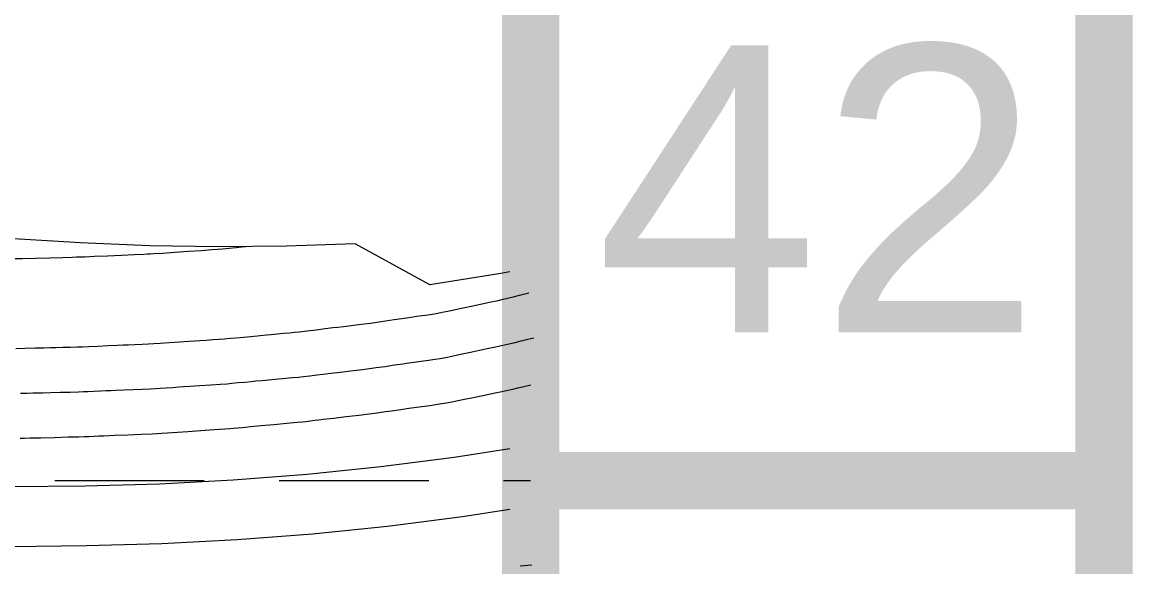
# Model space of a CAD drawing. Extents: x 2509062 to 2510599, y 7103311 to 7105769.
# Drawn here: x 2510525 to 2510599.3, y 7104112.5 to 7104148.8 of the extents above; entities that cross this region are included whole.
import ezdxf
from ezdxf.enums import TextEntityAlignment as Align

# ---------------------------------------------------------------- set-up
doc = ezdxf.new("R2010")
doc.units = 0
doc.header["$LTSCALE"] = 40
doc.header["$MEASUREMENT"] = 0
doc.linetypes.add('DASHED', pattern=[0.75, 0.5, -0.25])
doc.linetypes.add('HIDDEN', pattern=[0.375, 0.25, -0.125])
for name, color, linetype in [('BASE', 7, 'Continuous'), ('GRID', 254, 'DASHED'), ('STORM', 5, 'Continuous')]:
    doc.layers.add(name, color=color, linetype=linetype)
doc.styles.get("Standard").update_dxf_attribs({"font": 'ARIAL.TTF'})

msp = doc.modelspace()

# ---------------------------------------------------------------- linework, layer by layer
at = {"layer": 'BASE', "const_width": 3.834}
for points in [[(2510597.344, 7103313.156), (2510597.344, 7105766.734), (2509063.858, 7105766.734), (2509063.858, 7103313.156)], [(2510559.007, 7103351.493), (2510559.007, 7105728.397), (2509102.195, 7105728.397), (2509102.195, 7103351.493)]]:
    msp.add_lwpolyline(points, close=True, dxfattribs=at)
msp.add_lwpolyline([(2510597.344, 7104118.236), (2510559.007, 7104118.236)], dxfattribs=at)
at = {"layer": 'GRID', "color": 252, "linetype": 'HIDDEN', "lineweight": 0}
msp.add_line((2509102.195, 7104118.236), (2510559.007, 7104118.236), dxfattribs=at)
at = {"layer": 'STORM', "lineweight": 0}
for p, q in [((2510528.929, 7104134.108, 696.312), (2510524.085, 7104134.397, 696.45)), ((2510528.929, 7104134.108, 696.312), (2510524.085, 7104134.397, 696.45)), ((2510533.558, 7104133.915, 696.18), (2510528.929, 7104134.108, 696.312)), ((2510533.558, 7104133.915, 696.18), (2510528.929, 7104134.108, 696.312)), ((2510547.276, 7104134.043, 695.794), (2510542.697, 7104133.885, 695.923)), ((2510547.276, 7104134.043, 695.794), (2510542.697, 7104133.885, 695.923)), ((2510552.283, 7104131.297, 694.649), (2510547.276, 7104134.043, 695.794)), ((2510552.283, 7104131.297, 694.649), (2510547.276, 7104134.043, 695.794)), ((2510530.721, 7104133.25, 696), (2510531.663, 7104133.291, 696)), ((2510530.721, 7104133.25, 696), (2510531.663, 7104133.291, 696)), ((2510531.663, 7104133.291, 696), (2510532.527, 7104133.329, 696)), ((2510531.663, 7104133.291, 696), (2510532.527, 7104133.329, 696)), ((2510532.527, 7104133.329, 696), (2510533.16, 7104133.356, 696)), ((2510532.527, 7104133.329, 696), (2510533.16, 7104133.356, 696)), ((2510533.16, 7104133.356, 696), (2510533.41, 7104133.367, 696)), ((2510533.16, 7104133.356, 696), (2510533.41, 7104133.367, 696)), ((2510533.41, 7104133.367, 696), (2510533.495, 7104133.371, 696)), ((2510533.41, 7104133.367, 696), (2510533.495, 7104133.371, 696)), ((2510533.495, 7104133.371, 696), (2510533.579, 7104133.374, 696)), ((2510533.495, 7104133.371, 696), (2510533.579, 7104133.374, 696)), ((2510538.123, 7104133.842, 696.051), (2510533.558, 7104133.915, 696.18)), ((2510538.123, 7104133.842, 696.051), (2510533.558, 7104133.915, 696.18)), ((2510533.579, 7104133.374, 696), (2510533.813, 7104133.39, 696)), ((2510533.579, 7104133.374, 696), (2510533.813, 7104133.39, 696)), ((2510533.813, 7104133.39, 696), (2510534.408, 7104133.431, 696)), ((2510533.813, 7104133.39, 696), (2510534.408, 7104133.431, 696)), ((2510534.408, 7104133.431, 696), (2510535.23, 7104133.487, 696)), ((2510534.408, 7104133.431, 696), (2510535.23, 7104133.487, 696)), ((2510535.23, 7104133.487, 696), (2510536.143, 7104133.549, 696)), ((2510535.23, 7104133.487, 696), (2510536.143, 7104133.549, 696)), ((2510536.143, 7104133.549, 696), (2510537.014, 7104133.609, 696)), ((2510536.143, 7104133.549, 696), (2510537.014, 7104133.609, 696)), ((2510537.014, 7104133.609, 696), (2510537.706, 7104133.657, 696)), ((2510537.014, 7104133.609, 696), (2510537.706, 7104133.657, 696)), ((2510537.706, 7104133.657, 696), (2510538.084, 7104133.685, 696)), ((2510537.706, 7104133.657, 696), (2510538.084, 7104133.685, 696)), ((2510538.084, 7104133.685, 696), (2510538.417, 7104133.714, 696)), ((2510538.084, 7104133.685, 696), (2510538.417, 7104133.714, 696)), ((2510542.697, 7104133.885, 695.923), (2510538.123, 7104133.842, 696.051)), ((2510542.697, 7104133.885, 695.923), (2510538.123, 7104133.842, 696.051)), ((2510538.417, 7104133.714, 696), (2510538.859, 7104133.755, 696)), ((2510538.417, 7104133.714, 696), (2510538.859, 7104133.755, 696)), ((2510538.859, 7104133.755, 696), (2510539.321, 7104133.799, 696)), ((2510538.859, 7104133.755, 696), (2510539.321, 7104133.799, 696)), ((2510539.321, 7104133.799, 696), (2510539.713, 7104133.837, 696)), ((2510539.321, 7104133.799, 696), (2510539.713, 7104133.837, 696)), ((2510539.713, 7104133.837, 696), (2510539.946, 7104133.859, 696)), ((2510539.713, 7104133.837, 696), (2510539.946, 7104133.859, 696)), ((2510524.377, 7104133.055, 696), (2510525.033, 7104133.072, 696)), ((2510524.377, 7104133.055, 696), (2510525.033, 7104133.072, 696)), ((2510525.033, 7104133.072, 696), (2510525.914, 7104133.095, 696)), ((2510525.033, 7104133.072, 696), (2510525.914, 7104133.095, 696)), ((2510525.914, 7104133.095, 696), (2510526.87, 7104133.12, 696)), ((2510525.914, 7104133.095, 696), (2510526.87, 7104133.12, 696)), ((2510526.87, 7104133.12, 696), (2510527.747, 7104133.142, 696)), ((2510526.87, 7104133.12, 696), (2510527.747, 7104133.142, 696)), ((2510527.747, 7104133.142, 696), (2510528.394, 7104133.159, 696)), ((2510527.747, 7104133.142, 696), (2510528.394, 7104133.159, 696)), ((2510528.394, 7104133.159, 696), (2510528.659, 7104133.166, 696)), ((2510528.394, 7104133.159, 696), (2510528.659, 7104133.166, 696)), ((2510528.659, 7104133.166, 696), (2510528.803, 7104133.169, 696)), ((2510528.659, 7104133.166, 696), (2510528.803, 7104133.169, 696)), ((2510528.803, 7104133.169, 696), (2510528.947, 7104133.173, 696)), ((2510528.803, 7104133.169, 696), (2510528.947, 7104133.173, 696)), ((2510528.947, 7104133.173, 696), (2510529.211, 7104133.184, 696)), ((2510528.947, 7104133.173, 696), (2510529.211, 7104133.184, 696)), ((2510529.211, 7104133.184, 696), (2510529.853, 7104133.212, 696)), ((2510529.211, 7104133.184, 696), (2510529.853, 7104133.212, 696)), ((2510529.853, 7104133.212, 696), (2510530.721, 7104133.25, 696)), ((2510529.853, 7104133.212, 696), (2510530.721, 7104133.25, 696)), ((2510556.883, 7104132.036, 694.573), (2510552.283, 7104131.297, 694.649)), ((2510556.883, 7104132.036, 694.573), (2510552.283, 7104131.297, 694.649)), ((2510557.61, 7104132.184, 694.56), (2510556.883, 7104132.036, 694.573)), ((2510557.61, 7104132.184, 694.56), (2510556.883, 7104132.036, 694.573)), ((2510556.841, 7104130.271, 694), (2510557.165, 7104130.341, 694)), ((2510556.841, 7104130.271, 694), (2510557.165, 7104130.341, 694)), ((2510557.165, 7104130.341, 694), (2510557.378, 7104130.393, 694)), ((2510557.165, 7104130.341, 694), (2510557.378, 7104130.393, 694)), ((2510557.378, 7104130.393, 694), (2510557.641, 7104130.46, 694)), ((2510557.378, 7104130.393, 694), (2510557.641, 7104130.46, 694)), ((2510557.641, 7104130.46, 694), (2510557.854, 7104130.515, 694)), ((2510557.641, 7104130.46, 694), (2510557.854, 7104130.515, 694)), ((2510557.854, 7104130.515, 694), (2510558.185, 7104130.6, 694)), ((2510557.854, 7104130.515, 694), (2510558.185, 7104130.6, 694)), ((2510558.185, 7104130.6, 694), (2510558.897, 7104130.784, 694)), ((2510558.185, 7104130.6, 694), (2510558.897, 7104130.784, 694)), ((2510553.35, 7104129.534, 694), (2510553.683, 7104129.604, 694)), ((2510553.35, 7104129.534, 694), (2510553.683, 7104129.604, 694)), ((2510553.683, 7104129.604, 694), (2510554.383, 7104129.752, 694)), ((2510553.683, 7104129.604, 694), (2510554.383, 7104129.752, 694)), ((2510554.383, 7104129.752, 694), (2510555.266, 7104129.938, 694)), ((2510554.383, 7104129.752, 694), (2510555.266, 7104129.938, 694)), ((2510555.266, 7104129.938, 694), (2510556.147, 7104130.124, 694)), ((2510555.266, 7104129.938, 694), (2510556.147, 7104130.124, 694)), ((2510556.147, 7104130.124, 694), (2510556.841, 7104130.271, 694)), ((2510556.147, 7104130.124, 694), (2510556.841, 7104130.271, 694)), ((2510548.301, 7104128.754, 694), (2510549.022, 7104128.857, 694)), ((2510548.301, 7104128.754, 694), (2510549.022, 7104128.857, 694)), ((2510549.022, 7104128.857, 694), (2510549.89, 7104128.983, 694)), ((2510549.022, 7104128.857, 694), (2510549.89, 7104128.983, 694)), ((2510549.89, 7104128.983, 694), (2510550.74, 7104129.107, 694)), ((2510549.89, 7104128.983, 694), (2510550.74, 7104129.107, 694)), ((2510550.74, 7104129.107, 694), (2510551.408, 7104129.204, 694)), ((2510550.74, 7104129.107, 694), (2510551.408, 7104129.204, 694)), ((2510551.408, 7104129.204, 694), (2510551.729, 7104129.251, 694)), ((2510551.408, 7104129.204, 694), (2510551.729, 7104129.251, 694)), ((2510551.729, 7104129.251, 694), (2510551.985, 7104129.286, 694)), ((2510551.729, 7104129.251, 694), (2510551.985, 7104129.286, 694)), ((2510551.985, 7104129.286, 694), (2510552.302, 7104129.33, 694)), ((2510551.985, 7104129.286, 694), (2510552.302, 7104129.33, 694)), ((2510552.302, 7104129.33, 694), (2510552.554, 7104129.369, 694)), ((2510552.302, 7104129.33, 694), (2510552.554, 7104129.369, 694)), ((2510552.554, 7104129.369, 694), (2510552.8, 7104129.418, 694)), ((2510552.554, 7104129.369, 694), (2510552.8, 7104129.418, 694)), ((2510552.8, 7104129.418, 694), (2510553.105, 7104129.482, 694)), ((2510552.8, 7104129.418, 694), (2510553.105, 7104129.482, 694)), ((2510553.105, 7104129.482, 694), (2510553.35, 7104129.534, 694)), ((2510553.105, 7104129.482, 694), (2510553.35, 7104129.534, 694)), ((2510542.065, 7104128.032, 694), (2510542.498, 7104128.071, 694)), ((2510542.065, 7104128.032, 694), (2510542.498, 7104128.071, 694)), ((2510542.498, 7104128.071, 694), (2510542.902, 7104128.109, 694)), ((2510542.498, 7104128.071, 694), (2510542.902, 7104128.109, 694)), ((2510542.902, 7104128.109, 694), (2510543.215, 7104128.14, 694)), ((2510542.902, 7104128.109, 694), (2510543.215, 7104128.14, 694)), ((2510543.215, 7104128.14, 694), (2510543.547, 7104128.178, 694)), ((2510543.215, 7104128.14, 694), (2510543.547, 7104128.178, 694)), ((2510543.547, 7104128.178, 694), (2510544.065, 7104128.239, 694)), ((2510543.547, 7104128.178, 694), (2510544.065, 7104128.239, 694)), ((2510544.065, 7104128.239, 694), (2510544.675, 7104128.313, 694)), ((2510544.065, 7104128.239, 694), (2510544.675, 7104128.313, 694)), ((2510544.675, 7104128.313, 694), (2510545.283, 7104128.386, 694)), ((2510544.675, 7104128.313, 694), (2510545.283, 7104128.386, 694)), ((2510545.283, 7104128.386, 694), (2510545.796, 7104128.448, 694)), ((2510545.283, 7104128.386, 694), (2510545.796, 7104128.448, 694)), ((2510545.796, 7104128.448, 694), (2510546.12, 7104128.487, 694)), ((2510545.796, 7104128.448, 694), (2510546.12, 7104128.487, 694)), ((2510546.12, 7104128.487, 694), (2510546.508, 7104128.532, 694)), ((2510546.12, 7104128.487, 694), (2510546.508, 7104128.532, 694)), ((2510546.508, 7104128.532, 694), (2510547.007, 7104128.59, 694)), ((2510546.508, 7104128.532, 694), (2510547.007, 7104128.59, 694)), ((2510547.007, 7104128.59, 694), (2510547.506, 7104128.649, 694)), ((2510547.007, 7104128.59, 694), (2510547.506, 7104128.649, 694)), ((2510547.506, 7104128.649, 694), (2510547.893, 7104128.696, 694)), ((2510547.506, 7104128.649, 694), (2510547.893, 7104128.696, 694)), ((2510547.893, 7104128.696, 694), (2510548.301, 7104128.754, 694)), ((2510547.893, 7104128.696, 694), (2510548.301, 7104128.754, 694)), ((2510532.118, 7104127.306, 694), (2510532.559, 7104127.324, 694)), ((2510532.118, 7104127.306, 694), (2510532.559, 7104127.324, 694)), ((2510532.559, 7104127.324, 694), (2510533.034, 7104127.343, 694)), ((2510532.559, 7104127.324, 694), (2510533.034, 7104127.343, 694)), ((2510533.034, 7104127.343, 694), (2510533.475, 7104127.362, 694)), ((2510533.034, 7104127.343, 694), (2510533.475, 7104127.362, 694)), ((2510533.475, 7104127.362, 694), (2510533.818, 7104127.379, 694)), ((2510533.475, 7104127.362, 694), (2510533.818, 7104127.379, 694)), ((2510533.818, 7104127.379, 694), (2510534.237, 7104127.406, 694)), ((2510533.818, 7104127.379, 694), (2510534.237, 7104127.406, 694)), ((2510534.237, 7104127.406, 694), (2510534.857, 7104127.448, 694)), ((2510534.237, 7104127.406, 694), (2510534.857, 7104127.448, 694)), ((2510534.857, 7104127.448, 694), (2510535.542, 7104127.497, 694)), ((2510534.857, 7104127.448, 694), (2510535.542, 7104127.497, 694)), ((2510535.542, 7104127.497, 694), (2510536.157, 7104127.54, 694)), ((2510535.542, 7104127.497, 694), (2510536.157, 7104127.54, 694)), ((2510536.157, 7104127.54, 694), (2510536.566, 7104127.569, 694)), ((2510536.157, 7104127.54, 694), (2510536.566, 7104127.569, 694)), ((2510536.566, 7104127.569, 694), (2510536.895, 7104127.591, 694)), ((2510536.566, 7104127.569, 694), (2510536.895, 7104127.591, 694)), ((2510536.895, 7104127.591, 694), (2510537.318, 7104127.618, 694)), ((2510536.895, 7104127.591, 694), (2510537.318, 7104127.618, 694)), ((2510537.318, 7104127.618, 694), (2510537.772, 7104127.648, 694)), ((2510537.318, 7104127.618, 694), (2510537.772, 7104127.648, 694)), ((2510537.772, 7104127.648, 694), (2510538.194, 7104127.677, 694)), ((2510537.772, 7104127.648, 694), (2510538.194, 7104127.677, 694)), ((2510538.194, 7104127.677, 694), (2510538.522, 7104127.701, 694)), ((2510538.194, 7104127.677, 694), (2510538.522, 7104127.701, 694)), ((2510538.522, 7104127.701, 694), (2510538.943, 7104127.739, 694)), ((2510538.522, 7104127.701, 694), (2510538.943, 7104127.739, 694)), ((2510538.943, 7104127.739, 694), (2510539.585, 7104127.799, 694)), ((2510538.943, 7104127.739, 694), (2510539.585, 7104127.799, 694)), ((2510539.585, 7104127.799, 694), (2510540.299, 7104127.867, 694)), ((2510539.585, 7104127.799, 694), (2510540.299, 7104127.867, 694)), ((2510540.299, 7104127.867, 694), (2510540.937, 7104127.928, 694)), ((2510540.299, 7104127.867, 694), (2510540.937, 7104127.928, 694)), ((2510540.937, 7104127.928, 694), (2510541.348, 7104127.967, 694)), ((2510540.937, 7104127.928, 694), (2510541.348, 7104127.967, 694)), ((2510541.348, 7104127.967, 694), (2510541.662, 7104127.996, 694)), ((2510541.348, 7104127.967, 694), (2510541.662, 7104127.996, 694)), ((2510541.662, 7104127.996, 694), (2510542.065, 7104128.032, 694)), ((2510541.662, 7104127.996, 694), (2510542.065, 7104128.032, 694)), ((2510557.261, 7104127.294, 693), (2510557.657, 7104127.381, 693)), ((2510557.261, 7104127.294, 693), (2510557.657, 7104127.381, 693)), ((2510557.657, 7104127.381, 693), (2510557.976, 7104127.458, 693)), ((2510557.657, 7104127.381, 693), (2510557.976, 7104127.458, 693)), ((2510557.976, 7104127.458, 693), (2510558.385, 7104127.561, 693)), ((2510557.976, 7104127.458, 693), (2510558.385, 7104127.561, 693)), ((2510558.385, 7104127.561, 693), (2510558.823, 7104127.673, 693)), ((2510558.385, 7104127.561, 693), (2510558.823, 7104127.673, 693)), ((2510558.823, 7104127.673, 693), (2510559.232, 7104127.779, 693)), ((2510558.823, 7104127.673, 693), (2510559.232, 7104127.779, 693)), ((2510524.592, 7104127.059, 694), (2510525.21, 7104127.075, 694)), ((2510524.592, 7104127.059, 694), (2510525.21, 7104127.075, 694)), ((2510525.21, 7104127.075, 694), (2510525.888, 7104127.093, 694)), ((2510525.21, 7104127.075, 694), (2510525.888, 7104127.093, 694)), ((2510525.888, 7104127.093, 694), (2510526.502, 7104127.109, 694)), ((2510525.888, 7104127.093, 694), (2510526.502, 7104127.109, 694)), ((2510526.502, 7104127.109, 694), (2510526.924, 7104127.12, 694)), ((2510526.502, 7104127.109, 694), (2510526.924, 7104127.12, 694)), ((2510526.924, 7104127.12, 694), (2510527.283, 7104127.128, 694)), ((2510526.924, 7104127.12, 694), (2510527.283, 7104127.128, 694)), ((2510527.283, 7104127.128, 694), (2510527.744, 7104127.139, 694)), ((2510527.283, 7104127.128, 694), (2510527.744, 7104127.139, 694)), ((2510527.744, 7104127.139, 694), (2510528.24, 7104127.151, 694)), ((2510527.744, 7104127.139, 694), (2510528.24, 7104127.151, 694)), ((2510528.24, 7104127.151, 694), (2510528.702, 7104127.163, 694)), ((2510528.24, 7104127.151, 694), (2510528.702, 7104127.163, 694)), ((2510528.702, 7104127.163, 694), (2510529.061, 7104127.174, 694)), ((2510528.702, 7104127.163, 694), (2510529.061, 7104127.174, 694)), ((2510529.061, 7104127.174, 694), (2510529.481, 7104127.191, 694)), ((2510529.061, 7104127.174, 694), (2510529.481, 7104127.191, 694)), ((2510529.481, 7104127.191, 694), (2510530.09, 7104127.217, 694)), ((2510529.481, 7104127.191, 694), (2510530.09, 7104127.217, 694)), ((2510530.09, 7104127.217, 694), (2510530.76, 7104127.247, 694)), ((2510530.09, 7104127.217, 694), (2510530.76, 7104127.247, 694)), ((2510530.76, 7104127.247, 694), (2510531.363, 7104127.274, 694)), ((2510530.76, 7104127.247, 694), (2510531.363, 7104127.274, 694)), ((2510531.363, 7104127.274, 694), (2510531.774, 7104127.292, 694)), ((2510531.363, 7104127.274, 694), (2510531.774, 7104127.292, 694)), ((2510531.774, 7104127.292, 694), (2510532.118, 7104127.306, 694)), ((2510531.774, 7104127.292, 694), (2510532.118, 7104127.306, 694)), ((2510553.75, 7104126.553, 693), (2510554.218, 7104126.653, 693)), ((2510553.75, 7104126.553, 693), (2510554.218, 7104126.653, 693)), ((2510554.218, 7104126.653, 693), (2510554.654, 7104126.746, 693)), ((2510554.218, 7104126.653, 693), (2510554.654, 7104126.746, 693)), ((2510554.654, 7104126.746, 693), (2510554.993, 7104126.818, 693)), ((2510554.654, 7104126.746, 693), (2510554.993, 7104126.818, 693)), ((2510554.993, 7104126.818, 693), (2510555.402, 7104126.904, 693)), ((2510554.993, 7104126.818, 693), (2510555.402, 7104126.904, 693)), ((2510555.402, 7104126.904, 693), (2510556.003, 7104127.029, 693)), ((2510555.402, 7104126.904, 693), (2510556.003, 7104127.029, 693)), ((2510556.003, 7104127.029, 693), (2510556.667, 7104127.168, 693)), ((2510556.003, 7104127.029, 693), (2510556.667, 7104127.168, 693)), ((2510556.667, 7104127.168, 693), (2510557.261, 7104127.294, 693)), ((2510556.667, 7104127.168, 693), (2510557.261, 7104127.294, 693)), ((2510548.692, 7104125.779, 693), (2510549.285, 7104125.864, 693)), ((2510548.692, 7104125.779, 693), (2510549.285, 7104125.864, 693)), ((2510549.285, 7104125.864, 693), (2510549.914, 7104125.956, 693)), ((2510549.285, 7104125.864, 693), (2510549.914, 7104125.956, 693)), ((2510549.914, 7104125.956, 693), (2510550.478, 7104126.039, 693)), ((2510549.914, 7104125.956, 693), (2510550.478, 7104126.039, 693)), ((2510550.478, 7104126.039, 693), (2510550.875, 7104126.097, 693)), ((2510550.478, 7104126.039, 693), (2510550.875, 7104126.097, 693)), ((2510550.875, 7104126.097, 693), (2510551.229, 7104126.147, 693)), ((2510550.875, 7104126.097, 693), (2510551.229, 7104126.147, 693)), ((2510551.229, 7104126.147, 693), (2510551.685, 7104126.21, 693)), ((2510551.229, 7104126.147, 693), (2510551.685, 7104126.21, 693)), ((2510551.685, 7104126.21, 693), (2510552.174, 7104126.278, 693)), ((2510551.685, 7104126.21, 693), (2510552.174, 7104126.278, 693)), ((2510552.174, 7104126.278, 693), (2510552.626, 7104126.343, 693)), ((2510552.174, 7104126.278, 693), (2510552.626, 7104126.343, 693)), ((2510552.626, 7104126.343, 693), (2510552.973, 7104126.398, 693)), ((2510552.626, 7104126.343, 693), (2510552.973, 7104126.398, 693)), ((2510552.973, 7104126.398, 693), (2510553.313, 7104126.463, 693)), ((2510552.973, 7104126.398, 693), (2510553.313, 7104126.463, 693)), ((2510553.313, 7104126.463, 693), (2510553.75, 7104126.553, 693)), ((2510553.313, 7104126.463, 693), (2510553.75, 7104126.553, 693)), ((2510542.418, 7104125.051, 693), (2510543.06, 7104125.111, 693)), ((2510542.418, 7104125.051, 693), (2510543.06, 7104125.111, 693)), ((2510543.06, 7104125.111, 693), (2510543.484, 7104125.152, 693)), ((2510543.06, 7104125.111, 693), (2510543.484, 7104125.152, 693)), ((2510543.484, 7104125.152, 693), (2510543.819, 7104125.19, 693)), ((2510543.484, 7104125.152, 693), (2510543.819, 7104125.19, 693)), ((2510543.819, 7104125.19, 693), (2510544.249, 7104125.241, 693)), ((2510543.819, 7104125.19, 693), (2510544.249, 7104125.241, 693)), ((2510544.249, 7104125.241, 693), (2510544.711, 7104125.297, 693)), ((2510544.249, 7104125.241, 693), (2510544.711, 7104125.297, 693)), ((2510544.711, 7104125.297, 693), (2510545.141, 7104125.35, 693)), ((2510544.711, 7104125.297, 693), (2510545.141, 7104125.35, 693)), ((2510545.141, 7104125.35, 693), (2510545.475, 7104125.39, 693)), ((2510545.141, 7104125.35, 693), (2510545.475, 7104125.39, 693)), ((2510545.475, 7104125.39, 693), (2510545.875, 7104125.437, 693)), ((2510545.475, 7104125.39, 693), (2510545.875, 7104125.437, 693)), ((2510545.875, 7104125.437, 693), (2510546.469, 7104125.505, 693)), ((2510545.875, 7104125.437, 693), (2510546.469, 7104125.505, 693)), ((2510546.469, 7104125.505, 693), (2510547.139, 7104125.583, 693)), ((2510546.469, 7104125.505, 693), (2510547.139, 7104125.583, 693)), ((2510547.139, 7104125.583, 693), (2510547.767, 7104125.658, 693)), ((2510547.139, 7104125.583, 693), (2510547.767, 7104125.658, 693)), ((2510547.767, 7104125.658, 693), (2510548.237, 7104125.716, 693)), ((2510547.767, 7104125.658, 693), (2510548.237, 7104125.716, 693)), ((2510548.237, 7104125.716, 693), (2510548.692, 7104125.779, 693)), ((2510548.237, 7104125.716, 693), (2510548.692, 7104125.779, 693)), ((2510533.071, 7104124.342, 693), (2510533.601, 7104124.365, 693)), ((2510533.071, 7104124.342, 693), (2510533.601, 7104124.365, 693)), ((2510533.601, 7104124.365, 693), (2510533.938, 7104124.382, 693)), ((2510533.601, 7104124.365, 693), (2510533.938, 7104124.382, 693)), ((2510533.938, 7104124.382, 693), (2510534.252, 7104124.401, 693)), ((2510533.938, 7104124.382, 693), (2510534.252, 7104124.401, 693)), ((2510534.252, 7104124.401, 693), (2510534.656, 7104124.429, 693)), ((2510534.252, 7104124.401, 693), (2510534.656, 7104124.429, 693)), ((2510534.656, 7104124.429, 693), (2510535.09, 7104124.46, 693)), ((2510534.656, 7104124.429, 693), (2510535.09, 7104124.46, 693)), ((2510535.09, 7104124.46, 693), (2510535.493, 7104124.488, 693)), ((2510535.09, 7104124.46, 693), (2510535.493, 7104124.488, 693)), ((2510535.493, 7104124.488, 693), (2510535.807, 7104124.511, 693)), ((2510535.493, 7104124.488, 693), (2510535.807, 7104124.511, 693)), ((2510535.807, 7104124.511, 693), (2510536.228, 7104124.539, 693)), ((2510535.807, 7104124.511, 693), (2510536.228, 7104124.539, 693)), ((2510536.228, 7104124.539, 693), (2510536.887, 7104124.582, 693)), ((2510536.228, 7104124.539, 693), (2510536.887, 7104124.582, 693)), ((2510536.887, 7104124.582, 693), (2510537.627, 7104124.631, 693)), ((2510536.887, 7104124.582, 693), (2510537.627, 7104124.631, 693)), ((2510537.627, 7104124.631, 693), (2510538.29, 7104124.676, 693)), ((2510537.627, 7104124.631, 693), (2510538.29, 7104124.676, 693)), ((2510538.29, 7104124.676, 693), (2510538.717, 7104124.707, 693)), ((2510538.29, 7104124.676, 693), (2510538.717, 7104124.707, 693)), ((2510538.717, 7104124.707, 693), (2510539.041, 7104124.736, 693)), ((2510538.717, 7104124.707, 693), (2510539.041, 7104124.736, 693)), ((2510539.041, 7104124.736, 693), (2510539.458, 7104124.775, 693)), ((2510539.041, 7104124.736, 693), (2510539.458, 7104124.775, 693)), ((2510539.458, 7104124.775, 693), (2510539.906, 7104124.818, 693)), ((2510539.458, 7104124.775, 693), (2510539.906, 7104124.818, 693)), ((2510539.906, 7104124.818, 693), (2510540.322, 7104124.858, 693)), ((2510539.906, 7104124.818, 693), (2510540.322, 7104124.858, 693)), ((2510540.322, 7104124.858, 693), (2510540.646, 7104124.889, 693)), ((2510540.322, 7104124.858, 693), (2510540.646, 7104124.889, 693)), ((2510540.646, 7104124.889, 693), (2510541.063, 7104124.927, 693)), ((2510540.646, 7104124.889, 693), (2510541.063, 7104124.927, 693)), ((2510541.063, 7104124.927, 693), (2510541.703, 7104124.985, 693)), ((2510541.063, 7104124.927, 693), (2510541.703, 7104124.985, 693)), ((2510541.703, 7104124.985, 693), (2510542.418, 7104125.051, 693)), ((2510541.703, 7104124.985, 693), (2510542.418, 7104125.051, 693)), ((2510557.82, 7104124.349, 692), (2510558.15, 7104124.422, 692)), ((2510557.82, 7104124.349, 692), (2510558.15, 7104124.422, 692)), ((2510558.15, 7104124.422, 692), (2510558.47, 7104124.501, 692)), ((2510558.15, 7104124.422, 692), (2510558.47, 7104124.501, 692)), ((2510558.47, 7104124.501, 692), (2510559.021, 7104124.639, 692)), ((2510558.47, 7104124.501, 692), (2510559.021, 7104124.639, 692)), ((2510524.907, 7104124.067, 693), (2510525.34, 7104124.078, 693)), ((2510524.907, 7104124.067, 693), (2510525.34, 7104124.078, 693)), ((2510525.34, 7104124.078, 693), (2510525.743, 7104124.089, 693)), ((2510525.34, 7104124.078, 693), (2510525.743, 7104124.089, 693)), ((2510525.743, 7104124.089, 693), (2510526.056, 7104124.097, 693)), ((2510525.743, 7104124.089, 693), (2510526.056, 7104124.097, 693)), ((2510526.056, 7104124.097, 693), (2510526.399, 7104124.105, 693)), ((2510526.056, 7104124.097, 693), (2510526.399, 7104124.105, 693)), ((2510526.399, 7104124.105, 693), (2510526.943, 7104124.119, 693)), ((2510526.399, 7104124.105, 693), (2510526.943, 7104124.119, 693)), ((2510526.943, 7104124.119, 693), (2510527.589, 7104124.134, 693)), ((2510526.943, 7104124.119, 693), (2510527.589, 7104124.134, 693)), ((2510527.589, 7104124.134, 693), (2510528.234, 7104124.151, 693)), ((2510527.589, 7104124.134, 693), (2510528.234, 7104124.151, 693)), ((2510528.234, 7104124.151, 693), (2510528.778, 7104124.165, 693)), ((2510528.234, 7104124.151, 693), (2510528.778, 7104124.165, 693)), ((2510528.778, 7104124.165, 693), (2510529.117, 7104124.175, 693)), ((2510528.778, 7104124.165, 693), (2510529.117, 7104124.175, 693)), ((2510529.117, 7104124.175, 693), (2510529.426, 7104124.187, 693)), ((2510529.117, 7104124.175, 693), (2510529.426, 7104124.187, 693)), ((2510529.426, 7104124.187, 693), (2510529.823, 7104124.204, 693)), ((2510529.426, 7104124.187, 693), (2510529.823, 7104124.204, 693)), ((2510529.823, 7104124.204, 693), (2510530.25, 7104124.223, 693)), ((2510529.823, 7104124.204, 693), (2510530.25, 7104124.223, 693)), ((2510530.25, 7104124.223, 693), (2510530.647, 7104124.241, 693)), ((2510530.25, 7104124.223, 693), (2510530.647, 7104124.241, 693)), ((2510530.647, 7104124.241, 693), (2510530.956, 7104124.255, 693)), ((2510530.647, 7104124.241, 693), (2510530.956, 7104124.255, 693)), ((2510530.956, 7104124.255, 693), (2510531.29, 7104124.269, 693)), ((2510530.956, 7104124.255, 693), (2510531.29, 7104124.269, 693)), ((2510531.29, 7104124.269, 693), (2510531.819, 7104124.29, 693)), ((2510531.29, 7104124.269, 693), (2510531.819, 7104124.29, 693)), ((2510531.819, 7104124.29, 693), (2510532.445, 7104124.316, 693)), ((2510531.819, 7104124.29, 693), (2510532.445, 7104124.316, 693)), ((2510532.445, 7104124.316, 693), (2510533.071, 7104124.342, 693)), ((2510532.445, 7104124.316, 693), (2510533.071, 7104124.342, 693)), ((2510553.86, 7104123.517, 692), (2510554.48, 7104123.644, 692)), ((2510553.86, 7104123.517, 692), (2510554.48, 7104123.644, 692)), ((2510554.48, 7104123.644, 692), (2510555.16, 7104123.786, 692)), ((2510554.48, 7104123.644, 692), (2510555.16, 7104123.786, 692)), ((2510555.16, 7104123.786, 692), (2510555.807, 7104123.924, 692)), ((2510555.16, 7104123.786, 692), (2510555.807, 7104123.924, 692)), ((2510555.807, 7104123.924, 692), (2510556.33, 7104124.037, 692)), ((2510555.807, 7104123.924, 692), (2510556.33, 7104124.037, 692)), ((2510556.33, 7104124.037, 692), (2510556.637, 7104124.102, 692)), ((2510556.33, 7104124.037, 692), (2510556.637, 7104124.102, 692)), ((2510556.637, 7104124.102, 692), (2510556.968, 7104124.171, 692)), ((2510556.637, 7104124.102, 692), (2510556.968, 7104124.171, 692)), ((2510556.968, 7104124.171, 692), (2510557.394, 7104124.259, 692)), ((2510556.968, 7104124.171, 692), (2510557.394, 7104124.259, 692)), ((2510557.394, 7104124.259, 692), (2510557.82, 7104124.349, 692)), ((2510557.394, 7104124.259, 692), (2510557.82, 7104124.349, 692)), ((2510549.301, 7104122.839, 692), (2510549.706, 7104122.898, 692)), ((2510549.301, 7104122.839, 692), (2510549.706, 7104122.898, 692)), ((2510549.706, 7104122.898, 692), (2510550.021, 7104122.944, 692)), ((2510549.706, 7104122.898, 692), (2510550.021, 7104122.944, 692)), ((2510550.021, 7104122.944, 692), (2510550.332, 7104122.987, 692)), ((2510550.021, 7104122.944, 692), (2510550.332, 7104122.987, 692)), ((2510550.332, 7104122.987, 692), (2510550.876, 7104123.062, 692)), ((2510550.332, 7104122.987, 692), (2510550.876, 7104123.062, 692)), ((2510550.876, 7104123.062, 692), (2510551.554, 7104123.155, 692)), ((2510550.876, 7104123.062, 692), (2510551.554, 7104123.155, 692)), ((2510551.554, 7104123.155, 692), (2510552.266, 7104123.256, 692)), ((2510551.554, 7104123.155, 692), (2510552.266, 7104123.256, 692)), ((2510552.266, 7104123.256, 692), (2510552.912, 7104123.351, 692)), ((2510552.266, 7104123.256, 692), (2510552.912, 7104123.351, 692)), ((2510552.912, 7104123.351, 692), (2510553.391, 7104123.428, 692)), ((2510552.912, 7104123.351, 692), (2510553.391, 7104123.428, 692)), ((2510553.391, 7104123.428, 692), (2510553.86, 7104123.517, 692)), ((2510553.391, 7104123.428, 692), (2510553.86, 7104123.517, 692)), ((2510542.711, 7104122.066, 692), (2510543.404, 7104122.131, 692)), ((2510542.711, 7104122.066, 692), (2510543.404, 7104122.131, 692)), ((2510543.404, 7104122.131, 692), (2510543.754, 7104122.165, 692)), ((2510543.404, 7104122.131, 692), (2510543.754, 7104122.165, 692)), ((2510543.754, 7104122.165, 692), (2510543.989, 7104122.191, 692)), ((2510543.754, 7104122.165, 692), (2510543.989, 7104122.191, 692)), ((2510543.989, 7104122.191, 692), (2510544.292, 7104122.228, 692)), ((2510543.989, 7104122.191, 692), (2510544.292, 7104122.228, 692)), ((2510544.292, 7104122.228, 692), (2510544.595, 7104122.264, 692)), ((2510544.292, 7104122.228, 692), (2510544.595, 7104122.264, 692)), ((2510544.595, 7104122.264, 692), (2510544.83, 7104122.293, 692)), ((2510544.595, 7104122.264, 692), (2510544.83, 7104122.293, 692)), ((2510544.83, 7104122.293, 692), (2510545.169, 7104122.333, 692)), ((2510544.83, 7104122.293, 692), (2510545.169, 7104122.333, 692)), ((2510545.169, 7104122.333, 692), (2510545.838, 7104122.411, 692)), ((2510545.169, 7104122.333, 692), (2510545.838, 7104122.411, 692)), ((2510545.838, 7104122.411, 692), (2510546.675, 7104122.509, 692)), ((2510545.838, 7104122.411, 692), (2510546.675, 7104122.509, 692)), ((2510546.675, 7104122.509, 692), (2510547.519, 7104122.609, 692)), ((2510546.675, 7104122.509, 692), (2510547.519, 7104122.609, 692)), ((2510547.519, 7104122.609, 692), (2510548.209, 7104122.691, 692)), ((2510547.519, 7104122.609, 692), (2510548.209, 7104122.691, 692)), ((2510548.209, 7104122.691, 692), (2510548.581, 7104122.736, 692)), ((2510548.209, 7104122.691, 692), (2510548.581, 7104122.736, 692)), ((2510548.581, 7104122.736, 692), (2510548.896, 7104122.78, 692)), ((2510548.581, 7104122.736, 692), (2510548.896, 7104122.78, 692)), ((2510548.896, 7104122.78, 692), (2510549.301, 7104122.839, 692)), ((2510548.896, 7104122.78, 692), (2510549.301, 7104122.839, 692)), ((2510533.706, 7104121.368, 692), (2510534.058, 7104121.384, 692)), ((2510533.706, 7104121.368, 692), (2510534.058, 7104121.384, 692)), ((2510534.058, 7104121.384, 692), (2510534.364, 7104121.404, 692)), ((2510534.058, 7104121.384, 692), (2510534.364, 7104121.404, 692)), ((2510534.364, 7104121.404, 692), (2510534.743, 7104121.431, 692)), ((2510534.364, 7104121.404, 692), (2510534.743, 7104121.431, 692)), ((2510534.743, 7104121.431, 692), (2510535.048, 7104121.452, 692)), ((2510534.743, 7104121.431, 692), (2510535.048, 7104121.452, 692)), ((2510535.048, 7104121.452, 692), (2510535.395, 7104121.476, 692)), ((2510535.048, 7104121.452, 692), (2510535.395, 7104121.476, 692)), ((2510535.395, 7104121.476, 692), (2510536.097, 7104121.523, 692)), ((2510535.395, 7104121.476, 692), (2510536.097, 7104121.523, 692)), ((2510536.097, 7104121.523, 692), (2510536.976, 7104121.582, 692)), ((2510536.097, 7104121.523, 692), (2510536.976, 7104121.582, 692)), ((2510536.976, 7104121.582, 692), (2510537.857, 7104121.641, 692)), ((2510536.976, 7104121.582, 692), (2510537.857, 7104121.641, 692)), ((2510537.857, 7104121.641, 692), (2510538.561, 7104121.689, 692)), ((2510537.857, 7104121.641, 692), (2510538.561, 7104121.689, 692)), ((2510538.561, 7104121.689, 692), (2510538.912, 7104121.714, 692)), ((2510538.561, 7104121.689, 692), (2510538.912, 7104121.714, 692)), ((2510538.912, 7104121.714, 692), (2510539.138, 7104121.734, 692)), ((2510538.912, 7104121.714, 692), (2510539.138, 7104121.734, 692)), ((2510539.138, 7104121.734, 692), (2510539.428, 7104121.761, 692)), ((2510539.138, 7104121.734, 692), (2510539.428, 7104121.761, 692)), ((2510539.428, 7104121.761, 692), (2510539.719, 7104121.789, 692)), ((2510539.428, 7104121.761, 692), (2510539.719, 7104121.789, 692)), ((2510539.719, 7104121.789, 692), (2510539.944, 7104121.811, 692)), ((2510539.719, 7104121.789, 692), (2510539.944, 7104121.811, 692)), ((2510539.944, 7104121.811, 692), (2510540.29, 7104121.843, 692)), ((2510539.944, 7104121.811, 692), (2510540.29, 7104121.843, 692)), ((2510540.29, 7104121.843, 692), (2510540.981, 7104121.906, 692)), ((2510540.29, 7104121.843, 692), (2510540.981, 7104121.906, 692)), ((2510540.981, 7104121.906, 692), (2510541.845, 7104121.986, 692)), ((2510540.981, 7104121.906, 692), (2510541.845, 7104121.986, 692)), ((2510541.845, 7104121.986, 692), (2510542.711, 7104122.066, 692)), ((2510541.845, 7104121.986, 692), (2510542.711, 7104122.066, 692)), ((2510524.89, 7104121.066, 692), (2510525.189, 7104121.074, 692)), ((2510524.89, 7104121.066, 692), (2510525.189, 7104121.074, 692)), ((2510525.189, 7104121.074, 692), (2510525.544, 7104121.083, 692)), ((2510525.189, 7104121.074, 692), (2510525.544, 7104121.083, 692)), ((2510525.544, 7104121.083, 692), (2510526.27, 7104121.101, 692)), ((2510525.544, 7104121.083, 692), (2510526.27, 7104121.101, 692)), ((2510526.27, 7104121.101, 692), (2510527.182, 7104121.124, 692)), ((2510526.27, 7104121.101, 692), (2510527.182, 7104121.124, 692)), ((2510527.182, 7104121.124, 692), (2510528.094, 7104121.147, 692)), ((2510527.182, 7104121.124, 692), (2510528.094, 7104121.147, 692)), ((2510528.094, 7104121.147, 692), (2510528.819, 7104121.166, 692)), ((2510528.094, 7104121.147, 692), (2510528.819, 7104121.166, 692)), ((2510528.819, 7104121.166, 692), (2510529.174, 7104121.175, 692)), ((2510528.819, 7104121.166, 692), (2510529.174, 7104121.175, 692)), ((2510529.174, 7104121.175, 692), (2510529.472, 7104121.187, 692)), ((2510529.174, 7104121.175, 692), (2510529.472, 7104121.187, 692)), ((2510529.472, 7104121.187, 692), (2510529.841, 7104121.204, 692)), ((2510529.472, 7104121.187, 692), (2510529.841, 7104121.204, 692)), ((2510529.841, 7104121.204, 692), (2510530.138, 7104121.217, 692)), ((2510529.841, 7104121.204, 692), (2510530.138, 7104121.217, 692)), ((2510530.138, 7104121.217, 692), (2510530.488, 7104121.232, 692)), ((2510530.138, 7104121.217, 692), (2510530.488, 7104121.232, 692)), ((2510530.488, 7104121.232, 692), (2510531.201, 7104121.262, 692)), ((2510530.488, 7104121.232, 692), (2510531.201, 7104121.262, 692)), ((2510531.201, 7104121.262, 692), (2510532.096, 7104121.299, 692)), ((2510531.201, 7104121.262, 692), (2510532.096, 7104121.299, 692)), ((2510532.096, 7104121.299, 692), (2510532.991, 7104121.337, 692)), ((2510532.096, 7104121.299, 692), (2510532.991, 7104121.337, 692)), ((2510532.991, 7104121.337, 692), (2510533.706, 7104121.368, 692)), ((2510532.991, 7104121.337, 692), (2510533.706, 7104121.368, 692)), ((2510557.61, 7104120.351, 690.707), (2510553.905, 7104119.782, 690.773)), ((2510557.61, 7104120.351, 690.707), (2510553.905, 7104119.782, 690.773)), ((2510553.905, 7104119.782, 690.773), (2510548.995, 7104119.153, 690.798)), ((2510553.905, 7104119.782, 690.773), (2510548.995, 7104119.153, 690.798)), ((2510544.071, 7104118.647, 690.823), (2510539.136, 7104118.264, 690.848)), ((2510544.071, 7104118.647, 690.823), (2510539.136, 7104118.264, 690.848)), ((2510548.995, 7104119.153, 690.798), (2510544.071, 7104118.647, 690.823)), ((2510548.995, 7104119.153, 690.798), (2510544.071, 7104118.647, 690.823)), ((2510529.237, 7104117.869, 690.898), (2510524.254, 7104117.817, 690.923)), ((2510529.237, 7104117.869, 690.898), (2510524.254, 7104117.817, 690.923)), ((2510534.193, 7104118.005, 690.873), (2510529.237, 7104117.869, 690.898)), ((2510534.193, 7104118.005, 690.873), (2510529.237, 7104117.869, 690.898)), ((2510539.136, 7104118.264, 690.848), (2510534.193, 7104118.005, 690.873)), ((2510539.136, 7104118.264, 690.848), (2510534.193, 7104118.005, 690.873)), ((2510557.61, 7104116.304, 690.718), (2510554.462, 7104115.821, 690.773)), ((2510557.61, 7104116.304, 690.718), (2510554.462, 7104115.821, 690.773)), ((2510554.462, 7104115.821, 690.773), (2510549.453, 7104115.179, 690.798)), ((2510554.462, 7104115.821, 690.773), (2510549.453, 7104115.179, 690.798)), ((2510549.453, 7104115.179, 690.798), (2510544.43, 7104114.663, 690.823)), ((2510549.453, 7104115.179, 690.798), (2510544.43, 7104114.663, 690.823)), ((2510534.352, 7104114.008, 690.873), (2510529.312, 7104113.87, 690.898)), ((2510534.352, 7104114.008, 690.873), (2510529.312, 7104113.87, 690.898)), ((2510539.395, 7104114.272, 690.848), (2510534.352, 7104114.008, 690.873)), ((2510539.395, 7104114.272, 690.848), (2510534.352, 7104114.008, 690.873)), ((2510544.43, 7104114.663, 690.823), (2510539.395, 7104114.272, 690.848)), ((2510544.43, 7104114.663, 690.823), (2510539.395, 7104114.272, 690.848)), ((2510529.312, 7104113.87, 690.898), (2510524.295, 7104113.817, 690.923)), ((2510529.312, 7104113.87, 690.898), (2510524.295, 7104113.817, 690.923)), ((2510559.087, 7104112.595, 692), (2510558.311, 7104112.517, 692)), ((2510559.087, 7104112.595, 692), (2510558.311, 7104112.517, 692))]:
    msp.add_line(p, q, dxfattribs=at)

# ---------------------------------------------------------------- texts
at = {"layer": 'BASE'}
msp.add_text('42', height=19.1686, dxfattribs=at).set_placement((2510578.261, 7104137.721), align=Align.MIDDLE_CENTER)

doc.saveas('drawing.dxf')
